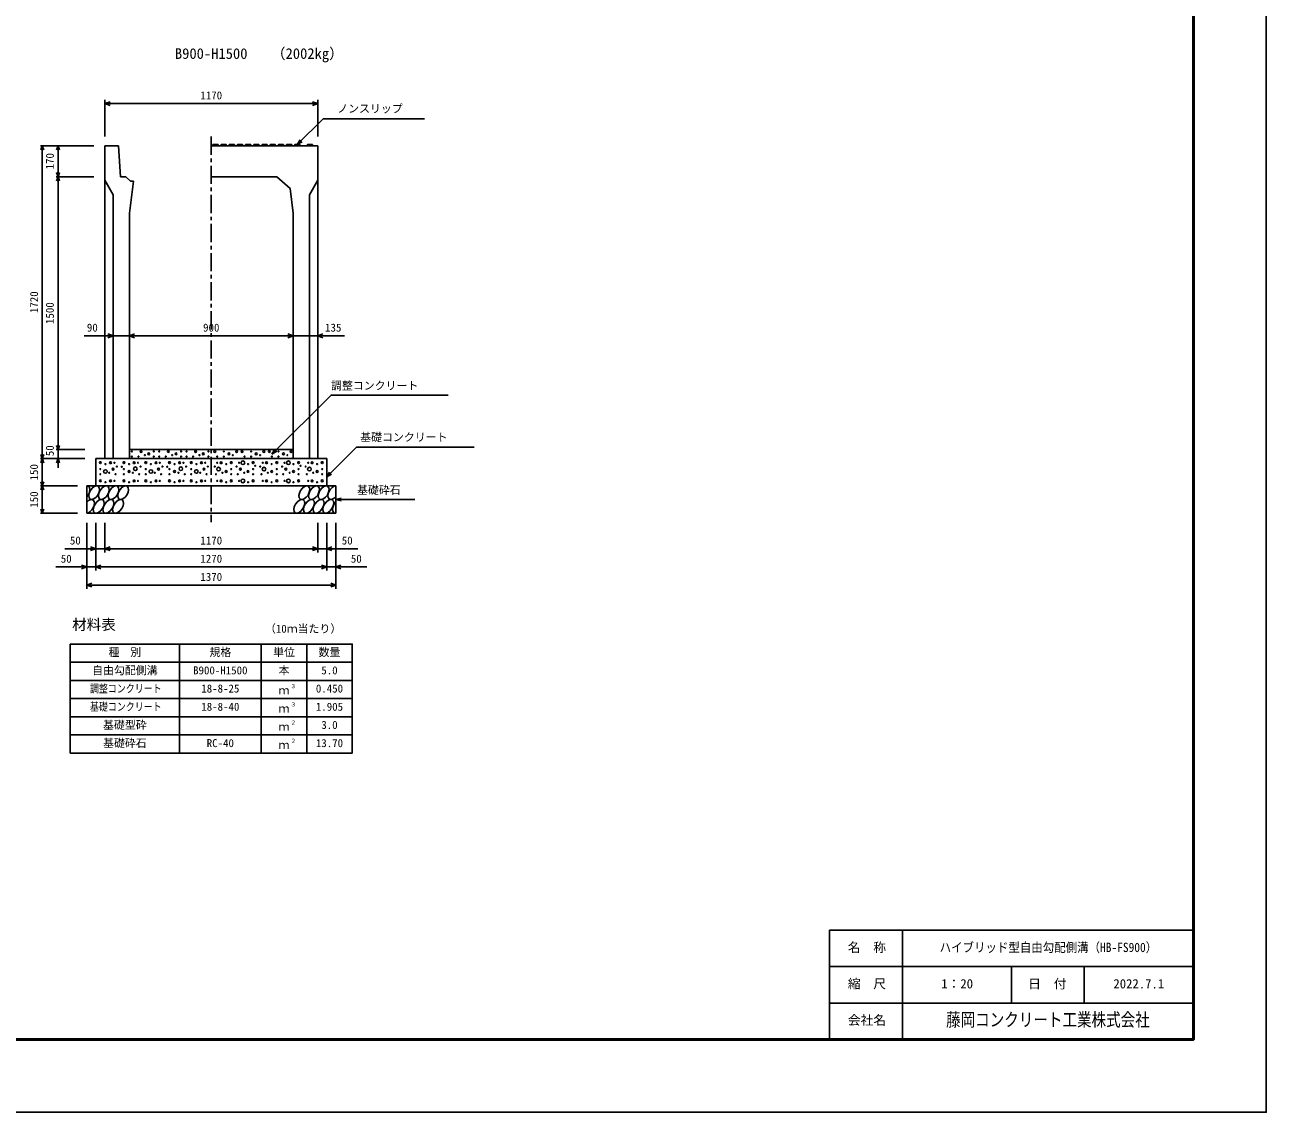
# Model space of a CAD drawing. Units: millimetres, scale not verified. Extents: x -16800 to 16800, y -5940 to 5940.
# Drawn here: x 9975 to 16800, y -5940 to 38 of the extents above; entities that cross this region are included whole.
import ezdxf
from ezdxf.enums import TextEntityAlignment as Align

# ---------------------------------------------------------------- set-up
doc = ezdxf.new("R2010")
doc.units = ezdxf.units.MM
doc.header["$LTSCALE"] = 20
doc.linetypes.add('CHAIN1', pattern=[8, 5, -1, 1, -1])
for name, color, linetype, lineweight in [('0-0_DIM', 7, 'Continuous', 25), ('0-1_Defpoints', 5, 'Continuous', 25), ('0-2_HATCH', 6, 'Continuous', 25), ('0-3_HYO', 3, 'Continuous', 25), ('0-4_HYO2', 4, 'Continuous', 25), ('0-5_OUTLINE', 3, 'Continuous', 25), ('0-6_TXT', 7, 'Continuous', 25), ('0-7_WAKU', 3, 'Continuous', 25), ('0-8_WAKU-LINE', 7, 'Continuous', 25)]:
    doc.layers.add(name, color=color, linetype=linetype, lineweight=lineweight)
doc.layers.add('0-9_WAKU-TXT', color=7, linetype='Continuous')
doc.styles.add('ＭＳ ゴシック', font='')
doc.styles.get('ＭＳ ゴシック').set_extended_font_data('MS Gothic')

msp = doc.modelspace()

# ---------------------------------------------------------------- linework, layer by layer
at = {"layer": '0-0_DIM'}
for p, q in [((10415, -374.92), (10415, -576.66)), ((11585, -394.92), (10415, -394.92)), ((11585, -374.92), (11585, -576.66)), ((11473, -620.16), (11615.21, -477.95)), ((12172.1, -477.95), (11615.21, -477.95)), ((11473, -620.16), (11488, -594.18)), ((11473, -620.16), (11498.98, -605.16)), ((10060.8, -626.66), (10354.13, -626.66)), ((10070.8, -626.66), (10070.8, -2346.66)), ((10157.46, -796.66), (10157.46, -626.66)), ((10147.46, -796.66), (10354.13, -796.66)), ((10157.46, -2296.66), (10157.46, -796.66)), ((10300.45, -1671.66), (10460, -1671.66)), ((10550, -1671.66), (10460, -1671.66)), ((10550, -1671.66), (11450, -1671.66)), ((11450, -1671.66), (11585, -1671.66)), ((11731.96, -1671.66), (11585, -1671.66)), ((10147.46, -2296.66), (10304.13, -2296.66)), ((10157.46, -2296.66), (10157.46, -2346.66)), ((11333.82, -2321.66), (11348.82, -2295.68)), ((11333.82, -2321.66), (11359.8, -2306.66)), ((11798.65, -2283.01), (11635, -2446.66)), ((11798.65, -2283.01), (12445.53, -2283.01)), ((10060.8, -2346.66), (10304.13, -2346.66)), ((10070.8, -2496.66), (10070.8, -2346.66)), ((10157.46, -2396.66), (10157.46, -2346.66)), ((11635, -2446.66), (11650, -2420.68)), ((11635, -2446.66), (11660.98, -2431.66)), ((10060.8, -2496.66), (10265, -2496.66)), ((10070.8, -2496.66), (10070.8, -2646.66)), ((11685, -2571.66), (11713.98, -2563.9)), ((11685, -2571.66), (12118.31, -2571.66)), ((11685, -2571.66), (11713.98, -2579.43)), ((10060.8, -2646.66), (10265, -2646.66)), ((10315, -3062.18), (10315, -2699.83)), ((10365, -2962.18), (10365, -2699.83)), ((10415, -2862.18), (10415, -2699.83)), ((11585, -2862.18), (11585, -2699.83)), ((11635, -2962.18), (11635, -2699.83)), ((11685, -3062.18), (11685, -2699.83)), ((10195, -2842.18), (10415, -2842.18)), ((10415, -2842.18), (11585, -2842.18)), ((11805, -2842.18), (11585, -2842.18)), ((10145, -2942.18), (10365, -2942.18)), ((10365, -2942.18), (11635, -2942.18)), ((11855, -2942.18), (11635, -2942.18)), ((10315, -3042.18), (11685, -3042.18))]:
    msp.add_line(p, q, dxfattribs=at)
at = {"layer": '0-0_DIM', "linetype": 'CHAIN1'}
msp.add_line((11000, -576.66), (11000, -2696.66), dxfattribs=at)
at = {"layer": '0-0_DIM'}
for points in [[(10443.23, -405.18), (10415.04, -394.92), (10443.23, -384.66)], [(11556.85, -384.66), (11585.04, -394.92), (11556.85, -405.18)], [(10062.59, -649.21), (10070.8, -626.66), (10079.01, -649.21)], [(10149.26, -649.21), (10157.46, -626.66), (10165.67, -649.21)], [(10165.67, -774.11), (10157.46, -796.66), (10149.26, -774.11)], [(10149.26, -819.21), (10157.46, -796.66), (10165.67, -819.21)], [(10431.81, -1681.92), (10460, -1671.66), (10431.81, -1661.4)], [(10578.19, -1681.92), (10550, -1671.66), (10578.19, -1661.4)], [(11421.81, -1661.4), (11450, -1671.66), (11421.81, -1681.92)], [(11613.19, -1661.4), (11585, -1671.66), (11613.19, -1681.92)], [(11333.82, -2321.66), (11658.29, -1997.2), (12301.84, -1997.2)], [(10165.67, -2274.11), (10157.46, -2296.66), (10149.26, -2274.11)], [(10079.01, -2324.11), (10070.8, -2346.66), (10062.59, -2324.11)], [(10079.01, -2369.21), (10070.8, -2346.66), (10062.59, -2369.21)], [(10165.67, -2369.21), (10157.46, -2346.66), (10149.26, -2369.21)], [(10079.01, -2474.11), (10070.8, -2496.66), (10062.59, -2474.11)], [(10079.01, -2519.21), (10070.8, -2496.66), (10062.59, -2519.21)], [(10079.01, -2624.11), (10070.8, -2646.66), (10062.59, -2624.11)], [(10336.81, -2831.91), (10365, -2842.18), (10336.81, -2852.44)], [(10443.19, -2852.44), (10415, -2842.18), (10443.19, -2831.91)], [(11556.81, -2831.91), (11585, -2842.18), (11556.81, -2852.44)], [(11663.19, -2831.91), (11635, -2842.18), (11663.19, -2852.44)], [(10286.81, -2931.91), (10315, -2942.18), (10286.81, -2952.44)], [(10393.19, -2952.44), (10365, -2942.18), (10393.19, -2931.91)], [(11606.81, -2931.91), (11635, -2942.18), (11606.81, -2952.44)], [(11713.19, -2931.91), (11685, -2942.18), (11713.19, -2952.44)], [(10343.19, -3052.44), (10315, -3042.18), (10343.19, -3031.91)], [(11656.81, -3031.91), (11685, -3042.18), (11656.81, -3052.44)]]:
    msp.add_lwpolyline(points, dxfattribs=at)
at = {"layer": '0-1_Defpoints'}
msp.add_lwpolyline([(0, -5940), (16800, -5940), (16800, 5940), (0, 5940)], close=True, dxfattribs=at)
at = {"layer": '0-2_HATCH'}
for points in [[(11008, -626.66), (11009, -620.16), (11037, -620.16), (11038, -626.66)], [(11053, -626.66), (11054, -620.16), (11082, -620.16), (11083, -626.66)], [(11098, -626.66), (11099, -620.16), (11127, -620.16), (11128, -626.66)], [(11143, -626.66), (11144, -620.16), (11172, -620.16), (11173, -626.66)], [(11188, -626.66), (11189, -620.16), (11217, -620.16), (11218, -626.66)], [(11233, -626.66), (11234, -620.16), (11262, -620.16), (11263, -626.66)], [(11278, -626.66), (11279, -620.16), (11307, -620.16), (11308, -626.66)], [(11323, -626.66), (11324, -620.16), (11352, -620.16), (11353, -626.66)], [(11368, -626.66), (11369, -620.16), (11397, -620.16), (11398, -626.66)], [(11413, -626.66), (11414, -620.16), (11442, -620.16), (11443, -626.66)], [(11458, -626.66), (11459, -620.16), (11487, -620.16), (11488, -626.66)], [(11527.5, -626.66), (11528.5, -620.16), (11556.5, -620.16), (11557.5, -626.66)]]:
    msp.add_lwpolyline(points, dxfattribs=at)
for centre, radius in [((10563.97, -2307.35), 2.5), ((10613.88, -2307.35), 5), ((10655.93, -2320.48), 5), ((10683.97, -2307.35), 2.5), ((10713.97, -2307.35), 2.5), ((10763.88, -2307.35), 5), ((10805.93, -2320.48), 5), ((10833.97, -2307.35), 2.5), ((10863.97, -2307.35), 2.5), ((10913.88, -2307.35), 5), ((10955.93, -2320.48), 5), ((10983.97, -2307.35), 2.5), ((11019.13, -2307.63), 5), ((11069.04, -2307.63), 2.5), ((11097.08, -2320.76), 5), ((11139.13, -2307.63), 5), ((11169.13, -2307.63), 5), ((11219.04, -2307.63), 2.5), ((11247.08, -2320.76), 5), ((11289.13, -2307.63), 5), ((11319.13, -2307.63), 5), ((11369.04, -2307.63), 2.5), ((11397.08, -2320.76), 5), ((11439.13, -2307.63), 5), ((10389.97, -2368.61), 5), ((10418.01, -2376.49), 2.5), ((10446.04, -2369.48), 5), ((10467.07, -2369.48), 2.5), ((10481.09, -2390.49), 2.5), ((10519.97, -2368.61), 5), ((10548.01, -2376.49), 2.5), ((10563.97, -2335.36), 2.5), ((10576.04, -2369.48), 5), ((10597.07, -2369.48), 2.5), ((10599.86, -2335.36), 2.5), ((10611.09, -2390.49), 2.5), ((10634.9, -2327.48), 2.5), ((10639.97, -2368.61), 5), ((10668.01, -2376.49), 2.5), ((10683.97, -2335.36), 2.5), ((10696.04, -2369.48), 5), ((10713.97, -2335.36), 2.5), ((10717.07, -2369.48), 2.5), ((10731.09, -2390.49), 2.5), ((10749.86, -2335.36), 2.5), ((10769.97, -2368.61), 5), ((10784.9, -2327.48), 2.5), ((10798.01, -2376.49), 2.5), ((10826.04, -2369.48), 5), ((10833.97, -2335.36), 2.5), ((10847.07, -2369.48), 2.5), ((10861.09, -2390.49), 2.5), ((10863.97, -2335.36), 2.5), ((10889.97, -2368.61), 5), ((10899.86, -2335.36), 2.5), ((10918.01, -2376.49), 2.5), ((10934.9, -2327.48), 2.5), ((10946.04, -2369.48), 5), ((10967.07, -2369.48), 2.5), ((10981.09, -2390.49), 2.5), ((10983.97, -2335.36), 2.5), ((11018.91, -2390.49), 2.5), ((11032.93, -2369.48), 2.5), ((11033.15, -2335.65), 2.5), ((11053.96, -2369.48), 5), ((11069.04, -2335.65), 2.5), ((11081.99, -2376.49), 2.5), ((11110.03, -2368.61), 5), ((11118.11, -2327.77), 2.5), ((11138.91, -2390.49), 2.5), ((11152.93, -2369.48), 2.5), ((11173.96, -2369.48), 10), ((11183.15, -2335.65), 2.5), ((11201.99, -2376.49), 2.5), ((11219.04, -2335.65), 2.5), ((11230.03, -2368.61), 5), ((11241.37, -2386.18), 2.5), ((11268.11, -2327.77), 2.5), ((11268.91, -2390.49), 2.5), ((11282.93, -2369.48), 2.5), ((11303.96, -2369.48), 5), ((11331.99, -2376.49), 2.5), ((11333.15, -2335.65), 2.5), ((11360.03, -2368.61), 5), ((11369.04, -2335.65), 2.5), ((11388.91, -2390.49), 2.5), ((11402.93, -2369.48), 2.5), ((11423.96, -2369.48), 10), ((11418.11, -2327.77), 2.5), ((11451.99, -2376.49), 2.5), ((11480.03, -2368.61), 5), ((11491.37, -2386.18), 2.5), ((11518.91, -2390.49), 2.5), ((11532.93, -2369.48), 2.5), ((11553.96, -2369.48), 5), ((11581.99, -2376.49), 2.5), ((11610.03, -2368.61), 5), ((10389.97, -2404.5), 2.5), ((10389.97, -2432.51), 2.5), ((10418.01, -2417.63), 10), ((10439.03, -2424.64), 2.5), ((10460.06, -2404.5), 5), ((10474.08, -2432.51), 2.5), ((10507.55, -2391.4), 2.5), ((10519.97, -2404.5), 2.5), ((10519.97, -2432.51), 2.5), ((10548.01, -2417.63), 5), ((10569.03, -2424.64), 2.5), ((10582.58, -2402.5), 10), ((10604.08, -2432.51), 2.5), ((10639.97, -2404.5), 2.5), ((10639.97, -2432.51), 2.5), ((10668.01, -2417.63), 10), ((10689.03, -2424.64), 2.5), ((10710.06, -2404.5), 5), ((10724.08, -2432.51), 2.5), ((10757.55, -2391.4), 2.5), ((10769.97, -2404.5), 2.5), ((10769.97, -2432.51), 2.5), ((10798.01, -2417.63), 5), ((10819.03, -2424.64), 2.5), ((10832.58, -2402.5), 10), ((10854.08, -2432.51), 2.5), ((10889.97, -2404.5), 2.5), ((10889.97, -2432.51), 2.5), ((10918.01, -2417.63), 10), ((10939.03, -2424.64), 2.5), ((10960.06, -2404.5), 5), ((10974.08, -2432.51), 2.5), ((11025.92, -2432.51), 2.5), ((11039.94, -2404.5), 10), ((11060.97, -2424.64), 2.5), ((11081.99, -2417.63), 5), ((11110.03, -2404.5), 2.5), ((11110.03, -2432.51), 2.5), ((11145.92, -2432.51), 2.5), ((11159.94, -2404.5), 5), ((11180.97, -2424.64), 2.5), ((11201.99, -2417.63), 5), ((11230.03, -2404.5), 2.5), ((11230.03, -2432.51), 2.5), ((11275.92, -2432.51), 2.5), ((11289.94, -2404.5), 10), ((11310.97, -2424.64), 2.5), ((11331.99, -2417.63), 5), ((11360.03, -2404.5), 2.5), ((11360.03, -2432.51), 2.5), ((11395.92, -2432.51), 2.5), ((11409.94, -2404.5), 5), ((11430.97, -2424.64), 2.5), ((11451.99, -2417.63), 5), ((11480.03, -2404.5), 2.5), ((11480.03, -2432.51), 2.5), ((11525.92, -2432.51), 2.5), ((11539.94, -2404.5), 10), ((11560.97, -2424.64), 2.5), ((11581.99, -2417.63), 5), ((11610.03, -2404.5), 2.5), ((11610.03, -2432.51), 2.5), ((10389.97, -2468.61), 5), ((10418.01, -2476.49), 2.5), ((10446.04, -2469.48), 5), ((10467.07, -2469.48), 2.5), ((10519.97, -2468.61), 5), ((10548.01, -2476.49), 2.5), ((10576.04, -2469.48), 5), ((10597.07, -2469.48), 2.5), ((10639.97, -2468.61), 5), ((10668.01, -2476.49), 2.5), ((10696.04, -2469.48), 5), ((10717.07, -2469.48), 2.5), ((10769.97, -2468.61), 5), ((10798.01, -2476.49), 2.5), ((10826.04, -2469.48), 5), ((10847.07, -2469.48), 2.5), ((10889.97, -2468.61), 5), ((10918.01, -2476.49), 2.5), ((10946.04, -2469.48), 5), ((10967.07, -2469.48), 2.5), ((11032.93, -2469.48), 2.5), ((11053.96, -2469.48), 5), ((11081.99, -2476.49), 2.5), ((11110.03, -2468.61), 5), ((11152.93, -2469.48), 2.5), ((11173.96, -2469.48), 10), ((11201.99, -2476.49), 2.5), ((11230.03, -2468.61), 5), ((11282.93, -2469.48), 2.5), ((11303.96, -2469.48), 5), ((11331.99, -2476.49), 2.5), ((11360.03, -2468.61), 5), ((11402.93, -2469.48), 2.5), ((11423.96, -2469.48), 10), ((11451.99, -2476.49), 2.5), ((11480.03, -2468.61), 5), ((11532.93, -2469.48), 2.5), ((11553.96, -2469.48), 5), ((11581.99, -2476.49), 2.5), ((11610.03, -2468.61), 5)]:
    msp.add_circle(centre, radius, dxfattribs=at)
for centre, start_param, end_param in [((10302.63, -2534.18), 4.385593, 6.6745444), ((11671.14, -2534.18), 0.3357715, 4.4411806), ((10327.96, -2609.17), 3.5111464, 7.548991), ((11696.46, -2609.17), 1.2110787, 3.5658734)]:
    msp.add_ellipse(centre, major_axis=(21.81, 35.31), ratio=0.5792, start_param=start_param, end_param=end_param, dxfattribs=at)
for centre in [(10355.84, -2534.18), (10409.05, -2534.18), (10462.26, -2534.18), (10515.47, -2534.18), (11511.51, -2534.18), (11564.72, -2534.18), (11617.93, -2534.18), (10381.16, -2609.17), (10434.37, -2609.17), (10487.58, -2609.17), (11483.63, -2609.17), (11536.84, -2609.17), (11590.04, -2609.17), (11643.25, -2609.17)]:
    msp.add_ellipse(centre, major_axis=(21.81, 35.31), ratio=0.5792, dxfattribs=at)
at = {"layer": '0-3_HYO'}
for p, q in [((10825, -3366.12), (10825, -3966.12)), ((11275, -3366.12), (11275, -3966.12)), ((11525, -3366.12), (11525, -3966.12)), ((10225, -3466.12), (11775, -3466.12))]:
    msp.add_line(p, q, dxfattribs=at)
msp.add_lwpolyline([(10225, -3966.12), (11775, -3966.12), (11775, -3366.12), (10225, -3366.12)], close=True, dxfattribs=at)
at = {"layer": '0-4_HYO2'}
for p, q in [((10225, -3566.12), (11775, -3566.12)), ((10225, -3666.12), (11775, -3666.12)), ((10225, -3766.12), (11775, -3766.12)), ((10225, -3866.12), (11775, -3866.12))]:
    msp.add_line(p, q, dxfattribs=at)
at = {"layer": '0-5_OUTLINE'}
for p, q in [((10490, -626.66), (10415, -626.66)), ((10415, -626.66), (10415, -2346.66)), ((10490, -626.66), (10500, -796.64)), ((11585, -626.66), (11000, -626.66)), ((11585, -626.66), (11585, -2346.66)), ((10460, -896.66), (10415, -816.66)), ((10500, -796.64), (10530, -796.64)), ((10530, -796.64), (10555, -821.64)), ((11360, -796.66), (11000, -796.66)), ((11540, -896.66), (11585, -816.66)), ((10571.88, -821.64), (10550, -996.66)), ((10555, -821.64), (10571.88, -821.64)), ((10460, -896.66), (10460, -2346.66)), ((11540, -896.66), (11540, -2346.66)), ((10550, -2346.66), (10550, -996.66)), ((11450, -2346.66), (11450, -996.66)), ((10550, -2296.66), (11450, -2296.66)), ((10365, -2346.66), (11635, -2346.66)), ((10365, -2346.66), (10365, -2496.66)), ((10550, -2346.66), (10415, -2346.66)), ((11450, -2346.66), (11585, -2346.66)), ((11635, -2346.66), (11635, -2496.66)), ((10315, -2496.66), (11685, -2496.66)), ((10315, -2496.66), (10315, -2646.66)), ((11685, -2496.66), (11685, -2646.66)), ((10315, -2646.66), (11685, -2646.66))]:
    msp.add_line(p, q, dxfattribs=at)
msp.add_lwpolyline([(11360, -796.66), (11433.06, -861.16), (11450, -996.66)], dxfattribs=at)
at = {"layer": '0-7_WAKU'}
for p, q in [((14400, -4940), (16400, -4940)), ((14400, -5540), (14400, -4940))]:
    msp.add_line(p, q, dxfattribs=at)
at = {"layer": '0-7_WAKU', "lineweight": 50}
msp.add_lwpolyline([(400, -5540), (16400, -5540), (16400, 5540), (400, 5540)], close=True, dxfattribs=at)
at = {"layer": '0-8_WAKU-LINE'}
for p, q in [((14800, -5540), (14800, -4940)), ((14400, -5140), (16400, -5140)), ((15400, -5340), (15400, -5140)), ((15800, -5340), (15800, -5140)), ((14400, -5340), (16400, -5340))]:
    msp.add_line(p, q, dxfattribs=at)

# ---------------------------------------------------------------- texts
at = {"layer": '0-0_DIM', "style": 'ＭＳ ゴシック'}
for s, p in [('1170', (10940, -384.92)), ('ノンスリップ', (11692.52, -457.77)), ('90', (10316.03, -1661.66)), ('900', (10955, -1661.66)), ('135', (11625.76, -1661.66)), ('調整コンクリート', (11658.29, -1980.77)), ('基礎コンクリート', (11818.65, -2264.27)), ('基礎砕石', (11801.32, -2554.49)), ('50', (10222.56, -2832.18)), ('1170', (10940, -2832.18)), ('50', (11717.44, -2832.18)), ('50', (10172.56, -2932.18)), ('1270', (10940, -2932.18)), ('50', (11767.44, -2932.18)), ('1370', (10940, -3032.18))]:
    msp.add_text(s, height=43.99, dxfattribs=at).set_placement(p, align=Align.BOTTOM_LEFT)
for s, p in [('170', (10147.46, -756.66)), ('1720', (10060.8, -1546.66)), ('1500', (10147.46, -1606.66)), ('50', (10147.46, -2333.33)), ('150', (10060.8, -2466.66)), ('150', (10060.8, -2616.66))]:
    msp.add_text(s, height=43.99, rotation=90, dxfattribs=at).set_placement(p, align=Align.BOTTOM_LEFT)
at = {"layer": '0-6_TXT', "style": 'ＭＳ ゴシック'}
for s, height, p in [('B900-H1500', 58.65, (10800, -166.66)), ('（2002kg）', 58.65, (11328.37, -166.66)), ('材料表', 58.65, (10235, -3306.12)), ('（10ｍ当たり）', 43.99, (11295, -3317.12)), ('種\u3000別', 43.99, (10435, -3446.12)), ('規格', 43.99, (10990, -3446.12)), ('単位', 43.99, (11340, -3446.12)), ('数量', 43.99, (11590, -3446.12)), ('自由勾配側溝', 43.99, (10345, -3546.12)), ('B900-H1500', 43.99, (10900, -3546.12)), ('本', 43.99, (11370, -3546.12)), ('5.0', 43.99, (11605, -3546.12)), ('18-8-25', 43.99, (10945, -3646.12)), ('ｍ', 43.99, (11370, -3656.12)), ('３', 21.99, (11435.54, -3615.75)), ('0.450', 43.99, (11575, -3646.12)), ('18-8-40', 43.99, (10945, -3746.12)), ('ｍ', 43.99, (11370, -3756.12)), ('３', 21.99, (11435.54, -3715.75)), ('1.905', 43.99, (11575, -3746.12)), ('基礎型砕', 43.99, (10405, -3846.12)), ('ｍ', 43.99, (11370, -3856.12)), ('２', 21.99, (11435.54, -3815.75)), ('3.0', 43.99, (11605, -3846.12)), ('基礎砕石', 43.99, (10405, -3946.12)), ('RC-40', 43.99, (10975, -3946.12)), ('２', 21.99, (11435.54, -3915.75)), ('13.70', 43.99, (11575, -3946.12)), ('ｍ', 43.99, (11370, -3956.12))]:
    msp.add_text(s, height=height, dxfattribs=at).set_placement(p, align=Align.BOTTOM_LEFT)
at = {"layer": '0-6_TXT', "style": 'ＭＳ ゴシック', "width": 0.8}
for s, p in [('調整コンクリート', (10333, -3646.12)), ('基礎コンクリート', (10333, -3746.12))]:
    msp.add_text(s, height=43.99, dxfattribs=at).set_placement(p, align=Align.BOTTOM_LEFT)
at = {"layer": '0-9_WAKU-TXT', "style": 'ＭＳ ゴシック'}
for s, p in [('名\u3000称', (14499.9, -5075)), ('縮\u3000尺', (14499.9, -5275)), ('1：20', (15013.5, -5275)), ('日\u3000付', (15491.89, -5275)), ('2022.7.1', (15960, -5275)), ('会社名', (14499.9, -5475))]:
    msp.add_text(s, height=51.32, dxfattribs=at).set_placement(p, align=Align.BOTTOM_LEFT)
for s, height, width, p in [('ハイブリッド型自由勾配側溝（HB-FS900）', 51.32, 0.9, (15004.5, -5075)), ('藤岡コンクリート工業株式会社', 73.31, 0.8, (15040, -5490))]:
    msp.add_text(s, height=height, dxfattribs=dict(at, width=width)).set_placement(p, align=Align.BOTTOM_LEFT)

doc.saveas('drawing.dxf')
